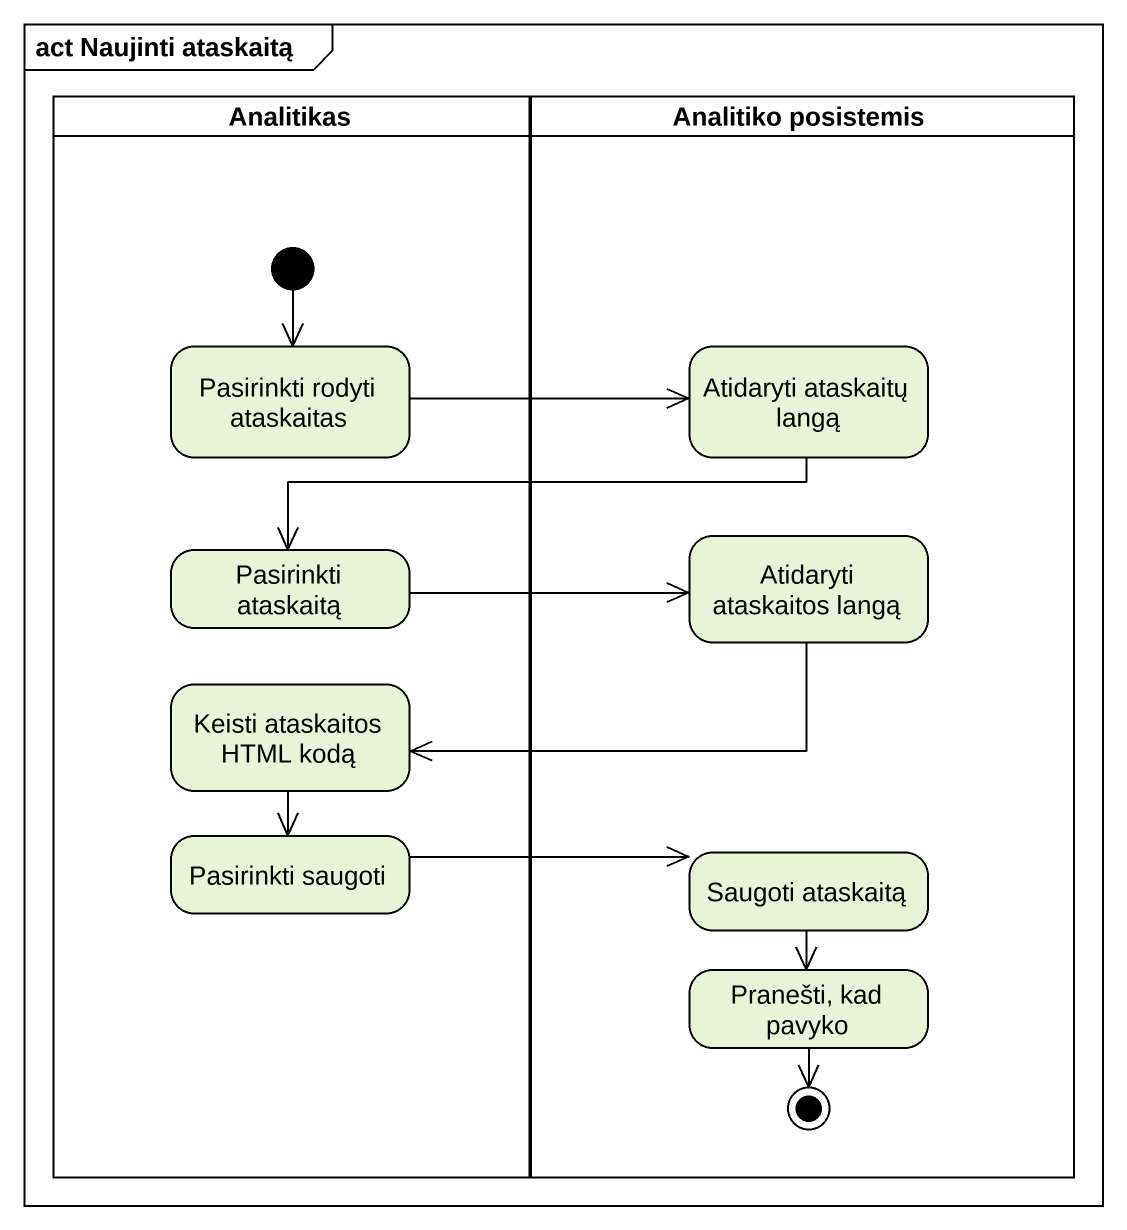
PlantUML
@startuml
mainframe act Naujinti ataskaitą
hide empty description
state Analitikas <<partition>> {
  state "Pasirinkti rodyti ataskaitas" as Pasirinkti_rodyti_ataskaitas
  state "Pasirinkti ataskaitą" as Pasirinkti_ataskaitą
  state "Keisti ataskaitos HTML kodą" as Keisti_ataskaitos_HTML_kodą
  state "Pasirinkti saugoti" as Pasirinkti_saugoti
  [*] --> Pasirinkti_rodyti_ataskaitas
}
state "Analitiko posistemis" as Analitiko_posistemis <<partition>> {
  state "Atidaryti ataskaitų langą" as Atidaryti_ataskaitų_langą
  state "Atidaryti ataskaitos langą" as Atidaryti_ataskaitos_langą
  state "Saugoti ataskaitą" as Saugoti_ataskaitą
  state "Pranešti, kad pavyko" as Pranešti_kad_pavyko
  Pranešti_kad_pavyko --> [*]
}
Pasirinkti_rodyti_ataskaitas -right-> Atidaryti_ataskaitų_langą
Atidaryti_ataskaitų_langą -left-> Pasirinkti_ataskaitą
Pasirinkti_ataskaitą -right-> Atidaryti_ataskaitos_langą
Atidaryti_ataskaitos_langą -left-> Keisti_ataskaitos_HTML_kodą
Keisti_ataskaitos_HTML_kodą --> Pasirinkti_saugoti
Pasirinkti_saugoti -right-> Saugoti_ataskaitą
Saugoti_ataskaitą --> Pranešti_kad_pavyko
@enduml
